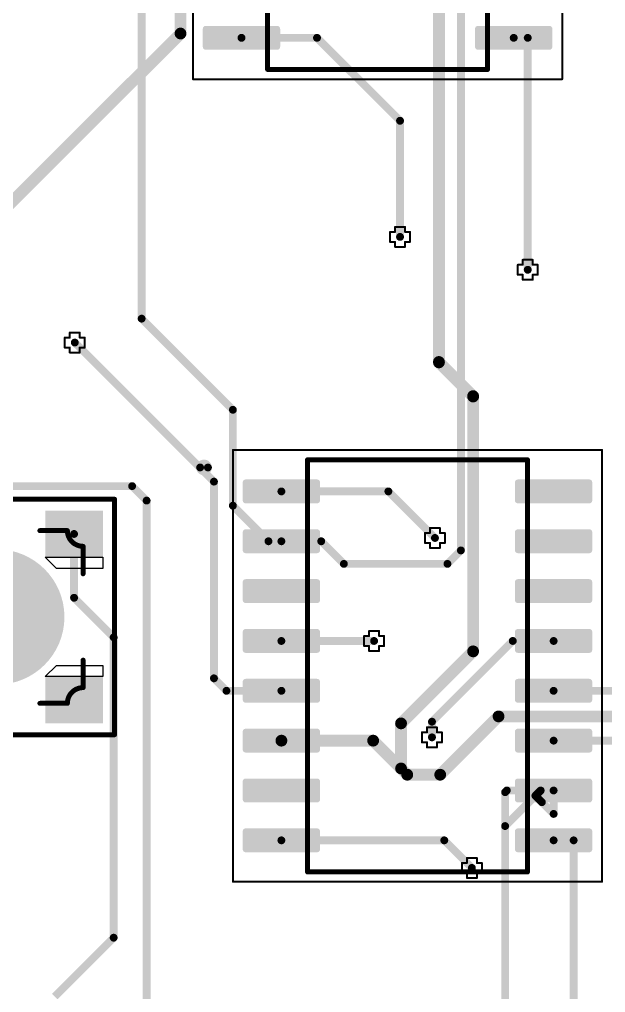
# Paper-space layout 'Лист1' of a CAD drawing. Header units: millimetres. Extents: x 20 to 579, y 6 to 381.
# Drawn here: x 165.99 to 180.91, y 269.53 to 294.32 of the extents above; entities that cross this region are included whole.
import ezdxf

# ---------------------------------------------------------------- set-up
doc = ezdxf.new("R2010")
doc.units = ezdxf.units.MM
for name, color, linetype in [('DrillDrawing', 1, 'Continuous'), ('Mechanical13', 56, 'Continuous'), ('Mechanical15', 56, 'Continuous'), ('TopLayer', 1, 'Continuous')]:
    doc.layers.add(name, color=color, linetype=linetype)

psp = doc.layouts.new('Лист1')

# ---------------------------------------------------------------- hatches: boundary and pattern name
at = {"layer": 'TopLayer'}
h = psp.add_hatch(color=256, dxfattribs=at)
edge = h.paths.add_edge_path()
edge.add_arc((170.732, 294.084), 0.0763, 90, 180)
edge.add_line((170.656, 294.084), (170.656, 293.627))
edge.add_arc((170.732, 293.627), 0.0763, 180, 270)
edge.add_line((170.732, 293.55), (172.549, 293.55))
edge.add_arc((172.549, 293.627), 0.0763, 270, 360)
edge.add_line((172.626, 293.627), (172.626, 294.084))
edge.add_arc((172.549, 294.084), 0.0763, 0, 90)
edge.add_line((172.549, 294.16), (170.732, 294.16))
h = psp.add_hatch(color=256, dxfattribs=at)
edge = h.paths.add_edge_path()
edge.add_arc((177.662, 294.084), 0.0763, 90, 180)
edge.add_line((177.586, 294.084), (177.586, 293.627))
edge.add_arc((177.662, 293.627), 0.0763, 180, 270)
edge.add_line((177.662, 293.55), (179.479, 293.55))
edge.add_arc((179.479, 293.627), 0.0763, 270, 360)
edge.add_line((179.556, 293.627), (179.556, 294.084))
edge.add_arc((179.479, 294.084), 0.0763, 0, 90)
edge.add_line((179.479, 294.16), (177.662, 294.16))
h = psp.add_hatch(color=256, dxfattribs=at)
edge = h.paths.add_edge_path()
edge.add_arc((171.748, 282.527), 0.0763, 90, 180)
edge.add_line((171.672, 282.527), (171.672, 282.07))
edge.add_arc((171.748, 282.07), 0.0763, 180, 270)
edge.add_line((171.748, 281.993), (173.565, 281.993))
edge.add_arc((173.565, 282.07), 0.0763, 270, 360)
edge.add_line((173.642, 282.07), (173.642, 282.527))
edge.add_arc((173.565, 282.527), 0.0763, 0, 90)
edge.add_line((173.565, 282.603), (171.748, 282.603))
h = psp.add_hatch(color=256, dxfattribs=at)
edge = h.paths.add_edge_path()
edge.add_arc((178.678, 282.527), 0.0763, 90, 180)
edge.add_line((178.602, 282.527), (178.602, 282.07))
edge.add_arc((178.678, 282.07), 0.0763, 180, 270)
edge.add_line((178.678, 281.993), (180.495, 281.993))
edge.add_arc((180.495, 282.07), 0.0763, 270, 360)
edge.add_line((180.572, 282.07), (180.572, 282.527))
edge.add_arc((180.495, 282.527), 0.0763, 0, 90)
edge.add_line((180.495, 282.603), (178.678, 282.603))
for points in [[(166.644, 281.809), (168.114, 281.809), (168.114, 280.619), (166.644, 280.619)], [(168.114, 276.389), (166.644, 276.389), (166.644, 277.579), (168.114, 277.579)]]:
    psp.add_hatch(color=256, dxfattribs=at).paths.add_polyline_path(points)
h = psp.add_hatch(color=256, dxfattribs=at)
edge = h.paths.add_edge_path()
edge.add_arc((171.748, 281.257), 0.0763, 90, 180)
edge.add_line((171.672, 281.257), (171.672, 280.8))
edge.add_arc((171.748, 280.8), 0.0763, 180, 270)
edge.add_line((171.748, 280.723), (173.565, 280.723))
edge.add_arc((173.565, 280.8), 0.0763, 270, 360)
edge.add_line((173.642, 280.8), (173.642, 281.257))
edge.add_arc((173.565, 281.257), 0.0763, 0, 90)
edge.add_line((173.565, 281.333), (171.748, 281.333))
h = psp.add_hatch(color=256, dxfattribs=at)
edge = h.paths.add_edge_path()
edge.add_arc((178.678, 281.257), 0.0763, 90, 180)
edge.add_line((178.602, 281.257), (178.602, 280.8))
edge.add_arc((178.678, 280.8), 0.0763, 180, 270)
edge.add_line((178.678, 280.723), (180.495, 280.723))
edge.add_arc((180.495, 280.8), 0.0763, 270, 360)
edge.add_line((180.572, 280.8), (180.572, 281.257))
edge.add_arc((180.495, 281.257), 0.0763, 0, 90)
edge.add_line((180.495, 281.333), (178.678, 281.333))
h = psp.add_hatch(color=256, dxfattribs=at)
edge = h.paths.add_edge_path()
edge.add_arc((165.409, 279.099), 1.725, 0, 360)
h = psp.add_hatch(color=256, dxfattribs=at)
edge = h.paths.add_edge_path()
edge.add_arc((171.748, 279.987), 0.0763, 90, 180)
edge.add_line((171.672, 279.987), (171.672, 279.53))
edge.add_arc((171.748, 279.53), 0.0763, 180, 270)
edge.add_line((171.748, 279.453), (173.565, 279.453))
edge.add_arc((173.565, 279.53), 0.0763, 270, 360)
edge.add_line((173.642, 279.53), (173.642, 279.987))
edge.add_arc((173.565, 279.987), 0.0763, 0, 90)
edge.add_line((173.565, 280.063), (171.748, 280.063))
h = psp.add_hatch(color=256, dxfattribs=at)
edge = h.paths.add_edge_path()
edge.add_arc((178.678, 279.987), 0.0763, 90, 180)
edge.add_line((178.602, 279.987), (178.602, 279.53))
edge.add_arc((178.678, 279.53), 0.0763, 180, 270)
edge.add_line((178.678, 279.453), (180.495, 279.453))
edge.add_arc((180.495, 279.53), 0.0763, 270, 360)
edge.add_line((180.572, 279.53), (180.572, 279.987))
edge.add_arc((180.495, 279.987), 0.0763, 0, 90)
edge.add_line((180.495, 280.063), (178.678, 280.063))
h = psp.add_hatch(color=256, dxfattribs=at)
edge = h.paths.add_edge_path()
edge.add_arc((171.748, 278.717), 0.0763, 90, 180)
edge.add_line((171.672, 278.717), (171.672, 278.26))
edge.add_arc((171.748, 278.26), 0.0763, 180, 270)
edge.add_line((171.748, 278.183), (173.565, 278.183))
edge.add_arc((173.565, 278.26), 0.0763, 270, 360)
edge.add_line((173.642, 278.26), (173.642, 278.717))
edge.add_arc((173.565, 278.717), 0.0763, 0, 90)
edge.add_line((173.565, 278.793), (171.748, 278.793))
h = psp.add_hatch(color=256, dxfattribs=at)
edge = h.paths.add_edge_path()
edge.add_arc((178.678, 278.717), 0.0763, 90, 180)
edge.add_line((178.602, 278.717), (178.602, 278.26))
edge.add_arc((178.678, 278.26), 0.0763, 180, 270)
edge.add_line((178.678, 278.183), (180.495, 278.183))
edge.add_arc((180.495, 278.26), 0.0763, 270, 360)
edge.add_line((180.572, 278.26), (180.572, 278.717))
edge.add_arc((180.495, 278.717), 0.0763, 0, 90)
edge.add_line((180.495, 278.793), (178.678, 278.793))
h = psp.add_hatch(color=256, dxfattribs=at)
edge = h.paths.add_edge_path()
edge.add_arc((171.748, 277.447), 0.0763, 90, 180)
edge.add_line((171.672, 277.447), (171.672, 276.99))
edge.add_arc((171.748, 276.99), 0.0763, 180, 270)
edge.add_line((171.748, 276.913), (173.565, 276.913))
edge.add_arc((173.565, 276.99), 0.0763, 270, 360)
edge.add_line((173.642, 276.99), (173.642, 277.447))
edge.add_arc((173.565, 277.447), 0.0763, 0, 90)
edge.add_line((173.565, 277.523), (171.748, 277.523))
h = psp.add_hatch(color=256, dxfattribs=at)
edge = h.paths.add_edge_path()
edge.add_arc((178.678, 277.447), 0.0763, 90, 180)
edge.add_line((178.602, 277.447), (178.602, 276.99))
edge.add_arc((178.678, 276.99), 0.0763, 180, 270)
edge.add_line((178.678, 276.913), (180.495, 276.913))
edge.add_arc((180.495, 276.99), 0.0763, 270, 360)
edge.add_line((180.572, 276.99), (180.572, 277.447))
edge.add_arc((180.495, 277.447), 0.0763, 0, 90)
edge.add_line((180.495, 277.523), (178.678, 277.523))
h = psp.add_hatch(color=256, dxfattribs=at)
edge = h.paths.add_edge_path()
edge.add_arc((171.748, 276.177), 0.0763, 90, 180)
edge.add_line((171.672, 276.177), (171.672, 275.72))
edge.add_arc((171.748, 275.72), 0.0763, 180, 270)
edge.add_line((171.748, 275.643), (173.565, 275.643))
edge.add_arc((173.565, 275.72), 0.0763, 270, 360)
edge.add_line((173.642, 275.72), (173.642, 276.177))
edge.add_arc((173.565, 276.177), 0.0763, 0, 90)
edge.add_line((173.565, 276.253), (171.748, 276.253))
h = psp.add_hatch(color=256, dxfattribs=at)
edge = h.paths.add_edge_path()
edge.add_arc((178.678, 276.177), 0.0763, 90, 180)
edge.add_line((178.602, 276.177), (178.602, 275.72))
edge.add_arc((178.678, 275.72), 0.0763, 180, 270)
edge.add_line((178.678, 275.643), (180.495, 275.643))
edge.add_arc((180.495, 275.72), 0.0763, 270, 360)
edge.add_line((180.572, 275.72), (180.572, 276.177))
edge.add_arc((180.495, 276.177), 0.0763, 0, 90)
edge.add_line((180.495, 276.253), (178.678, 276.253))
h = psp.add_hatch(color=256, dxfattribs=at)
edge = h.paths.add_edge_path()
edge.add_arc((171.748, 274.907), 0.0763, 90, 180)
edge.add_line((171.672, 274.907), (171.672, 274.45))
edge.add_arc((171.748, 274.45), 0.0763, 180, 270)
edge.add_line((171.748, 274.373), (173.565, 274.373))
edge.add_arc((173.565, 274.45), 0.0763, 270, 360)
edge.add_line((173.642, 274.45), (173.642, 274.907))
edge.add_arc((173.565, 274.907), 0.0763, 0, 90)
edge.add_line((173.565, 274.983), (171.748, 274.983))
h = psp.add_hatch(color=256, dxfattribs=at)
edge = h.paths.add_edge_path()
edge.add_arc((178.678, 274.907), 0.0763, 90, 180)
edge.add_line((178.602, 274.907), (178.602, 274.45))
edge.add_arc((178.678, 274.45), 0.0763, 180, 270)
edge.add_line((178.678, 274.373), (180.495, 274.373))
edge.add_arc((180.495, 274.45), 0.0763, 270, 360)
edge.add_line((180.572, 274.45), (180.572, 274.907))
edge.add_arc((180.495, 274.907), 0.0763, 0, 90)
edge.add_line((180.495, 274.983), (178.678, 274.983))
h = psp.add_hatch(color=256, dxfattribs=at)
edge = h.paths.add_edge_path()
edge.add_arc((171.748, 273.637), 0.0763, 90, 180)
edge.add_line((171.672, 273.637), (171.672, 273.18))
edge.add_arc((171.748, 273.18), 0.0763, 180, 270)
edge.add_line((171.748, 273.103), (173.565, 273.103))
edge.add_arc((173.565, 273.18), 0.0763, 270, 360)
edge.add_line((173.642, 273.18), (173.642, 273.637))
edge.add_arc((173.565, 273.637), 0.0763, 0, 90)
edge.add_line((173.565, 273.713), (171.748, 273.713))
h = psp.add_hatch(color=256, dxfattribs=at)
edge = h.paths.add_edge_path()
edge.add_arc((178.678, 273.637), 0.0763, 90, 180)
edge.add_line((178.602, 273.637), (178.602, 273.18))
edge.add_arc((178.678, 273.18), 0.0763, 180, 270)
edge.add_line((178.678, 273.103), (180.495, 273.103))
edge.add_arc((180.495, 273.18), 0.0763, 270, 360)
edge.add_line((180.572, 273.18), (180.572, 273.637))
edge.add_arc((180.495, 273.637), 0.0763, 0, 90)
edge.add_line((180.495, 273.713), (178.678, 273.713))

# ---------------------------------------------------------------- linework, layer by layer
at = {"layer": 'DrillDrawing', "const_width": 0.0508}
for points in [[(175.423, 288.656), (175.423, 288.91)], [(175.423, 288.91), (175.55, 288.91)], [(175.55, 288.91), (175.55, 289.037)], [(175.55, 289.037), (175.804, 289.037)], [(175.804, 288.91), (175.804, 289.037)], [(175.804, 288.91), (175.931, 288.91)], [(175.931, 288.656), (175.931, 288.91)], [(175.423, 288.656), (175.55, 288.656)], [(175.55, 288.529), (175.55, 288.656)], [(175.804, 288.656), (175.931, 288.656)], [(175.804, 288.529), (175.804, 288.656)], [(175.55, 288.529), (175.804, 288.529)], [(178.674, 287.818), (178.674, 288.072)], [(178.674, 288.072), (178.801, 288.072)], [(178.801, 288.072), (178.801, 288.199)], [(178.801, 288.199), (179.055, 288.199)], [(179.055, 288.072), (179.055, 288.199)], [(179.055, 288.072), (179.182, 288.072)], [(179.182, 287.818), (179.182, 288.072)], [(178.674, 287.818), (178.801, 287.818)], [(178.801, 287.691), (178.801, 287.818)], [(178.801, 287.691), (179.055, 287.691)], [(179.055, 287.818), (179.182, 287.818)], [(179.055, 287.691), (179.055, 287.818)], [(167.27, 286.218), (167.27, 286.345)], [(167.27, 286.345), (167.524, 286.345)], [(167.524, 286.218), (167.524, 286.345)], [(167.143, 285.964), (167.143, 286.218)], [(167.143, 286.218), (167.27, 286.218)], [(167.524, 286.218), (167.651, 286.218)], [(167.651, 285.964), (167.651, 286.218)], [(167.143, 285.964), (167.27, 285.964)], [(167.27, 285.837), (167.27, 285.964)], [(167.524, 285.964), (167.651, 285.964)], [(167.524, 285.837), (167.524, 285.964)], [(167.27, 285.837), (167.524, 285.837)], [(176.312, 280.985), (176.312, 281.239)], [(176.312, 281.239), (176.439, 281.239)], [(176.439, 281.239), (176.439, 281.366)], [(176.439, 281.366), (176.693, 281.366)], [(176.693, 281.239), (176.693, 281.366)], [(176.693, 281.239), (176.82, 281.239)], [(176.82, 280.985), (176.82, 281.239)], [(176.312, 280.985), (176.439, 280.985)], [(176.439, 280.858), (176.439, 280.985)], [(176.693, 280.985), (176.82, 280.985)], [(176.693, 280.858), (176.693, 280.985)], [(176.439, 280.858), (176.693, 280.858)], [(174.89, 278.615), (174.89, 278.742)], [(174.89, 278.742), (175.144, 278.742)], [(175.144, 278.615), (175.144, 278.742)], [(174.763, 278.361), (174.763, 278.615)], [(174.763, 278.615), (174.89, 278.615)], [(175.144, 278.615), (175.271, 278.615)], [(175.271, 278.361), (175.271, 278.615)], [(174.763, 278.361), (174.89, 278.361)], [(174.89, 278.234), (174.89, 278.361)], [(174.89, 278.234), (175.144, 278.234)], [(175.144, 278.361), (175.271, 278.361)], [(175.144, 278.234), (175.144, 278.361)], [(176.363, 276.159), (176.363, 276.286)], [(176.363, 276.286), (176.617, 276.286)], [(176.617, 276.159), (176.617, 276.286)], [(176.236, 275.905), (176.236, 276.159)], [(176.236, 276.159), (176.363, 276.159)], [(176.617, 276.159), (176.744, 276.159)], [(176.744, 275.905), (176.744, 276.159)], [(176.236, 275.905), (176.363, 275.905)], [(176.363, 275.778), (176.363, 275.905)], [(176.363, 275.778), (176.617, 275.778)], [(176.617, 275.905), (176.744, 275.905)], [(176.617, 275.778), (176.617, 275.905)], [(177.379, 272.832), (177.379, 272.959)], [(177.379, 272.959), (177.633, 272.959)], [(177.633, 272.832), (177.633, 272.959)], [(177.252, 272.578), (177.252, 272.832)], [(177.252, 272.832), (177.379, 272.832)], [(177.633, 272.832), (177.76, 272.832)], [(177.76, 272.578), (177.76, 272.832)], [(177.252, 272.578), (177.379, 272.578)], [(177.379, 272.451), (177.379, 272.578)], [(177.379, 272.451), (177.633, 272.451)], [(177.633, 272.578), (177.76, 272.578)], [(177.633, 272.451), (177.633, 272.578)]]:
    psp.add_lwpolyline(points, dxfattribs=at)
at = {"layer": 'DrillDrawing', "const_width": 0.0254}
for points in [[(175.411, 288.91, 1), (175.436, 288.91, 1)], [(175.411, 288.91, 1), (175.436, 288.91, 1)], [(175.538, 289.037, 1), (175.563, 289.037, 1)], [(175.538, 289.037, 1), (175.563, 289.037, 1)], [(175.538, 288.91, 1), (175.563, 288.91, 1)], [(175.538, 288.91, 1), (175.563, 288.91, 1)], [(175.792, 289.037, 1), (175.817, 289.037, 1)], [(175.792, 289.037, 1), (175.817, 289.037, 1)], [(175.792, 288.91, 1), (175.817, 288.91, 1)], [(175.792, 288.91, 1), (175.817, 288.91, 1)], [(175.919, 288.91, 1), (175.944, 288.91, 1)], [(175.919, 288.91, 1), (175.944, 288.91, 1)], [(175.411, 288.656, 1), (175.436, 288.656, 1)], [(175.411, 288.656, 1), (175.436, 288.656, 1)], [(175.538, 288.656, 1), (175.563, 288.656, 1)], [(175.538, 288.656, 1), (175.563, 288.656, 1)], [(175.792, 288.656, 1), (175.817, 288.656, 1)], [(175.792, 288.656, 1), (175.817, 288.656, 1)], [(175.919, 288.656, 1), (175.944, 288.656, 1)], [(175.919, 288.656, 1), (175.944, 288.656, 1)], [(175.538, 288.529, 1), (175.563, 288.529, 1)], [(175.538, 288.529, 1), (175.563, 288.529, 1)], [(175.792, 288.529, 1), (175.817, 288.529, 1)], [(175.792, 288.529, 1), (175.817, 288.529, 1)], [(178.662, 288.072, 1), (178.687, 288.072, 1)], [(178.662, 288.072, 1), (178.687, 288.072, 1)], [(178.789, 288.199, 1), (178.814, 288.199, 1)], [(178.789, 288.199, 1), (178.814, 288.199, 1)], [(178.789, 288.072, 1), (178.814, 288.072, 1)], [(178.789, 288.072, 1), (178.814, 288.072, 1)], [(179.043, 288.199, 1), (179.068, 288.199, 1)], [(179.043, 288.199, 1), (179.068, 288.199, 1)], [(179.043, 288.072, 1), (179.068, 288.072, 1)], [(179.043, 288.072, 1), (179.068, 288.072, 1)], [(179.17, 288.072, 1), (179.195, 288.072, 1)], [(179.17, 288.072, 1), (179.195, 288.072, 1)], [(178.662, 287.818, 1), (178.687, 287.818, 1)], [(178.662, 287.818, 1), (178.687, 287.818, 1)], [(178.789, 287.818, 1), (178.814, 287.818, 1)], [(178.789, 287.818, 1), (178.814, 287.818, 1)], [(178.789, 287.691, 1), (178.814, 287.691, 1)], [(178.789, 287.691, 1), (178.814, 287.691, 1)], [(179.043, 287.818, 1), (179.068, 287.818, 1)], [(179.043, 287.818, 1), (179.068, 287.818, 1)], [(179.043, 287.691, 1), (179.068, 287.691, 1)], [(179.043, 287.691, 1), (179.068, 287.691, 1)], [(179.17, 287.818, 1), (179.195, 287.818, 1)], [(179.17, 287.818, 1), (179.195, 287.818, 1)], [(167.257, 286.345, 1), (167.283, 286.345, 1)], [(167.257, 286.345, 1), (167.283, 286.345, 1)], [(167.511, 286.345, 1), (167.537, 286.345, 1)], [(167.511, 286.345, 1), (167.537, 286.345, 1)], [(167.13, 286.218, 1), (167.156, 286.218, 1)], [(167.13, 286.218, 1), (167.156, 286.218, 1)], [(167.257, 286.218, 1), (167.283, 286.218, 1)], [(167.257, 286.218, 1), (167.283, 286.218, 1)], [(167.511, 286.218, 1), (167.537, 286.218, 1)], [(167.511, 286.218, 1), (167.537, 286.218, 1)], [(167.638, 286.218, 1), (167.664, 286.218, 1)], [(167.638, 286.218, 1), (167.664, 286.218, 1)], [(167.13, 285.964, 1), (167.156, 285.964, 1)], [(167.13, 285.964, 1), (167.156, 285.964, 1)], [(167.257, 285.964, 1), (167.283, 285.964, 1)], [(167.257, 285.964, 1), (167.283, 285.964, 1)], [(167.511, 285.964, 1), (167.537, 285.964, 1)], [(167.511, 285.964, 1), (167.537, 285.964, 1)], [(167.638, 285.964, 1), (167.664, 285.964, 1)], [(167.638, 285.964, 1), (167.664, 285.964, 1)], [(167.257, 285.837, 1), (167.283, 285.837, 1)], [(167.257, 285.837, 1), (167.283, 285.837, 1)], [(167.511, 285.837, 1), (167.537, 285.837, 1)], [(167.511, 285.837, 1), (167.537, 285.837, 1)], [(176.3, 281.239, 1), (176.325, 281.239, 1)], [(176.3, 281.239, 1), (176.325, 281.239, 1)], [(176.427, 281.366, 1), (176.452, 281.366, 1)], [(176.427, 281.366, 1), (176.452, 281.366, 1)], [(176.427, 281.239, 1), (176.452, 281.239, 1)], [(176.427, 281.239, 1), (176.452, 281.239, 1)], [(176.681, 281.366, 1), (176.706, 281.366, 1)], [(176.681, 281.366, 1), (176.706, 281.366, 1)], [(176.681, 281.239, 1), (176.706, 281.239, 1)], [(176.681, 281.239, 1), (176.706, 281.239, 1)], [(176.808, 281.239, 1), (176.833, 281.239, 1)], [(176.808, 281.239, 1), (176.833, 281.239, 1)], [(176.3, 280.985, 1), (176.325, 280.985, 1)], [(176.3, 280.985, 1), (176.325, 280.985, 1)], [(176.427, 280.985, 1), (176.452, 280.985, 1)], [(176.427, 280.985, 1), (176.452, 280.985, 1)], [(176.681, 280.985, 1), (176.706, 280.985, 1)], [(176.681, 280.985, 1), (176.706, 280.985, 1)], [(176.808, 280.985, 1), (176.833, 280.985, 1)], [(176.808, 280.985, 1), (176.833, 280.985, 1)], [(176.427, 280.858, 1), (176.452, 280.858, 1)], [(176.427, 280.858, 1), (176.452, 280.858, 1)], [(176.681, 280.858, 1), (176.706, 280.858, 1)], [(176.681, 280.858, 1), (176.706, 280.858, 1)], [(174.877, 278.742, 1), (174.903, 278.742, 1)], [(174.877, 278.742, 1), (174.903, 278.742, 1)], [(175.131, 278.742, 1), (175.157, 278.742, 1)], [(175.131, 278.742, 1), (175.157, 278.742, 1)], [(174.75, 278.615, 1), (174.776, 278.615, 1)], [(174.75, 278.615, 1), (174.776, 278.615, 1)], [(174.877, 278.615, 1), (174.903, 278.615, 1)], [(174.877, 278.615, 1), (174.903, 278.615, 1)], [(175.131, 278.615, 1), (175.157, 278.615, 1)], [(175.131, 278.615, 1), (175.157, 278.615, 1)], [(175.258, 278.615, 1), (175.284, 278.615, 1)], [(175.258, 278.615, 1), (175.284, 278.615, 1)], [(174.75, 278.361, 1), (174.776, 278.361, 1)], [(174.75, 278.361, 1), (174.776, 278.361, 1)], [(174.877, 278.361, 1), (174.903, 278.361, 1)], [(174.877, 278.361, 1), (174.903, 278.361, 1)], [(174.877, 278.234, 1), (174.903, 278.234, 1)], [(174.877, 278.234, 1), (174.903, 278.234, 1)], [(175.131, 278.361, 1), (175.157, 278.361, 1)], [(175.131, 278.361, 1), (175.157, 278.361, 1)], [(175.131, 278.234, 1), (175.157, 278.234, 1)], [(175.131, 278.234, 1), (175.157, 278.234, 1)], [(175.258, 278.361, 1), (175.284, 278.361, 1)], [(175.258, 278.361, 1), (175.284, 278.361, 1)], [(176.35, 276.286, 1), (176.376, 276.286, 1)], [(176.35, 276.286, 1), (176.376, 276.286, 1)], [(176.604, 276.286, 1), (176.63, 276.286, 1)], [(176.604, 276.286, 1), (176.63, 276.286, 1)], [(176.223, 276.159, 1), (176.249, 276.159, 1)], [(176.223, 276.159, 1), (176.249, 276.159, 1)], [(176.35, 276.159, 1), (176.376, 276.159, 1)], [(176.35, 276.159, 1), (176.376, 276.159, 1)], [(176.604, 276.159, 1), (176.63, 276.159, 1)], [(176.604, 276.159, 1), (176.63, 276.159, 1)], [(176.731, 276.159, 1), (176.757, 276.159, 1)], [(176.731, 276.159, 1), (176.757, 276.159, 1)], [(176.223, 275.905, 1), (176.249, 275.905, 1)], [(176.223, 275.905, 1), (176.249, 275.905, 1)], [(176.35, 275.905, 1), (176.376, 275.905, 1)], [(176.35, 275.905, 1), (176.376, 275.905, 1)], [(176.35, 275.778, 1), (176.376, 275.778, 1)], [(176.35, 275.778, 1), (176.376, 275.778, 1)], [(176.604, 275.905, 1), (176.63, 275.905, 1)], [(176.604, 275.905, 1), (176.63, 275.905, 1)], [(176.604, 275.778, 1), (176.63, 275.778, 1)], [(176.604, 275.778, 1), (176.63, 275.778, 1)], [(176.731, 275.905, 1), (176.757, 275.905, 1)], [(176.731, 275.905, 1), (176.757, 275.905, 1)], [(177.366, 272.959, 1), (177.392, 272.959, 1)], [(177.366, 272.959, 1), (177.392, 272.959, 1)], [(177.62, 272.959, 1), (177.646, 272.959, 1)], [(177.62, 272.959, 1), (177.646, 272.959, 1)], [(177.239, 272.832, 1), (177.265, 272.832, 1)], [(177.239, 272.832, 1), (177.265, 272.832, 1)], [(177.366, 272.832, 1), (177.392, 272.832, 1)], [(177.366, 272.832, 1), (177.392, 272.832, 1)], [(177.62, 272.832, 1), (177.646, 272.832, 1)], [(177.62, 272.832, 1), (177.646, 272.832, 1)], [(177.747, 272.832, 1), (177.773, 272.832, 1)], [(177.747, 272.832, 1), (177.773, 272.832, 1)], [(177.239, 272.578, 1), (177.265, 272.578, 1)], [(177.239, 272.578, 1), (177.265, 272.578, 1)], [(177.366, 272.578, 1), (177.392, 272.578, 1)], [(177.366, 272.578, 1), (177.392, 272.578, 1)], [(177.366, 272.451, 1), (177.392, 272.451, 1)], [(177.366, 272.451, 1), (177.392, 272.451, 1)], [(177.62, 272.578, 1), (177.646, 272.578, 1)], [(177.62, 272.578, 1), (177.646, 272.578, 1)], [(177.62, 272.451, 1), (177.646, 272.451, 1)], [(177.62, 272.451, 1), (177.646, 272.451, 1)], [(177.747, 272.578, 1), (177.773, 272.578, 1)], [(177.747, 272.578, 1), (177.773, 272.578, 1)]]:
    psp.add_lwpolyline(points, format="xyb", close=True, dxfattribs=at)
at = {"layer": 'Mechanical13', "const_width": 0.127}
for points in [[(172.306, 293.05), (172.306, 303.55)], [(177.906, 293.05), (177.906, 303.55)], [(172.306, 293.05), (177.906, 293.05)], [(173.322, 272.603), (173.322, 283.103)], [(173.322, 283.103), (178.922, 283.103)], [(178.922, 272.603), (178.922, 283.103)], [(166.509, 281.299), (167.209, 281.299)], [(167.609, 280.2), (167.609, 280.899)], [(167.609, 277.299), (167.609, 277.999)], [(166.509, 276.899), (167.209, 276.899)], [(173.322, 272.603), (178.922, 272.603)]]:
    psp.add_lwpolyline(points, dxfattribs=at)
at = {"layer": 'Mechanical13'}
for points, const_width in [([(172.274, 293.05, 1), (172.337, 293.05, 1)], 0.0635), ([(172.274, 293.05, 1), (172.337, 293.05, 1)], 0.0635), ([(177.874, 293.05, 1), (177.937, 293.05, 1)], 0.0635), ([(177.874, 293.05, 1), (177.937, 293.05, 1)], 0.0635), ([(173.29, 283.103, 1), (173.353, 283.103, 1)], 0.0635), ([(173.29, 283.103, 1), (173.353, 283.103, 1)], 0.0635), ([(178.89, 283.103, 1), (178.953, 283.103, 1)], 0.0635), ([(178.89, 283.103, 1), (178.953, 283.103, 1)], 0.0635), ([(170.787, 282.908, 1), (170.587, 282.908, 1)], 0.2), ([(170.537, 282.908, 1), (170.637, 282.908, 1)], 0.1), ([(170.737, 282.908, 1), (170.837, 282.908, 1)], 0.1), ([(166.477, 281.299, 1), (166.54, 281.299, 1)], 0.0635), ([(167.177, 281.299, 1), (167.24, 281.299, 1)], 0.0635), ([(167.177, 281.299, 1), (167.24, 281.299, 1)], 0.0635), ([(167.577, 280.899, 1), (167.64, 280.899, 1)], 0.0635), ([(167.577, 280.899, 1), (167.64, 280.899, 1)], 0.0635), ([(167.577, 280.2, 1), (167.64, 280.2, 1)], 0.0635), ([(167.577, 277.999, 1), (167.64, 277.999, 1)], 0.0635), ([(167.577, 277.299, 1), (167.64, 277.299, 1)], 0.0635), ([(167.577, 277.299, 1), (167.64, 277.299, 1)], 0.0635), ([(166.477, 276.899, 1), (166.54, 276.899, 1)], 0.0635), ([(167.177, 276.899, 1), (167.24, 276.899, 1)], 0.0635), ([(167.177, 276.899, 1), (167.24, 276.899, 1)], 0.0635), ([(173.29, 272.603, 1), (173.353, 272.603, 1)], 0.0635), ([(173.29, 272.603, 1), (173.353, 272.603, 1)], 0.0635), ([(178.89, 272.603, 1), (178.953, 272.603, 1)], 0.0635), ([(178.89, 272.603, 1), (178.953, 272.603, 1)], 0.0635)]:
    psp.add_lwpolyline(points, format="xyb", close=True, dxfattribs=dict(at, const_width=const_width))
at = {"layer": 'Mechanical13', "const_width": 0.127}
for points in [[(167.609, 280.899, -0.414214), (167.209, 281.299)], [(167.209, 276.899, -0.414214), (167.609, 277.299)]]:
    psp.add_lwpolyline(points, format="xyb", dxfattribs=at)
at = {"layer": 'Mechanical15'}
for points, const_width in [([(170.406, 292.801), (170.406, 303.8)], 0.05), ([(179.806, 292.801), (179.806, 303.8)], 0.05), ([(170.406, 292.801), (179.806, 292.801)], 0.05), ([(171.422, 272.354), (171.422, 283.353)], 0.05), ([(171.422, 283.353), (180.822, 283.353)], 0.05), ([(180.822, 272.354), (180.822, 283.353)], 0.05), ([(162.409, 282.099), (168.409, 282.099)], 0.127), ([(168.409, 276.099), (168.409, 282.099)], 0.127), ([(162.409, 276.099), (168.409, 276.099)], 0.127), ([(171.422, 272.354), (180.822, 272.354)], 0.05)]:
    psp.add_lwpolyline(points, dxfattribs=dict(at, const_width=const_width))
for points, const_width in [([(170.393, 292.801, 1), (170.418, 292.801, 1)], 0.025), ([(170.393, 292.801, 1), (170.418, 292.801, 1)], 0.025), ([(179.793, 292.801, 1), (179.818, 292.801, 1)], 0.025), ([(179.793, 292.801, 1), (179.818, 292.801, 1)], 0.025), ([(171.409, 283.353, 1), (171.434, 283.353, 1)], 0.025), ([(171.409, 283.353, 1), (171.434, 283.353, 1)], 0.025), ([(180.809, 283.353, 1), (180.834, 283.353, 1)], 0.025), ([(180.809, 283.353, 1), (180.834, 283.353, 1)], 0.025), ([(168.377, 282.099, 1), (168.44, 282.099, 1)], 0.0635), ([(168.377, 282.099, 1), (168.44, 282.099, 1)], 0.0635), ([(168.377, 276.099, 1), (168.44, 276.099, 1)], 0.0635), ([(168.377, 276.099, 1), (168.44, 276.099, 1)], 0.0635), ([(171.409, 272.354, 1), (171.434, 272.354, 1)], 0.025), ([(171.409, 272.354, 1), (171.434, 272.354, 1)], 0.025), ([(180.809, 272.354, 1), (180.834, 272.354, 1)], 0.025), ([(180.809, 272.354, 1), (180.834, 272.354, 1)], 0.025)]:
    psp.add_lwpolyline(points, format="xyb", close=True, dxfattribs=dict(at, const_width=const_width))
at = {"layer": 'TopLayer'}
for p, q in [((166.929, 280.334), (166.644, 280.619)), ((166.644, 280.619), (168.114, 280.619)), ((168.114, 280.619), (168.114, 280.334)), ((168.114, 280.334), (166.929, 280.334)), ((166.644, 277.579), (166.929, 277.864)), ((166.929, 277.864), (168.114, 277.864)), ((168.114, 277.864), (168.114, 277.579)), ((168.114, 277.579), (166.644, 277.579))]:
    psp.add_line(p, q, dxfattribs=at)
for points, const_width in [([(177.227, 280.795), (177.227, 297.191)], 0.2), ([(169.099, 286.7), (169.099, 296.722)], 0.2), ([(170.089, 293.965), (170.089, 296.395)], 0.3), ([(176.668, 285.596), (176.668, 296.065)], 0.3), ([(155.992, 279.868), (170.089, 293.965)], 0.3), ([(171.641, 293.855), (173.564, 293.855)], 0.2), ([(173.564, 293.855), (175.677, 291.742)], 0.2), ([(178.571, 293.855), (178.928, 293.855)], 0.2), ([(178.928, 287.945), (178.928, 293.855)], 0.2), ([(175.677, 288.783), (175.677, 291.742)], 0.2), ([(169.099, 286.7), (171.422, 284.378)], 0.2), ([(167.397, 286.091), (170.94, 282.548)], 0.2), ([(176.668, 285.586), (176.668, 285.596)], 0.3), ([(176.668, 285.596), (177.538, 284.726)], 0.3), ([(176.668, 285.586), (177.538, 284.716)], 0.3), ([(177.538, 284.716), (177.538, 284.726)], 0.3), ([(177.538, 278.223), (177.538, 284.716)], 0.3), ([(171.422, 281.935), (171.422, 284.378)], 0.2), ([(170.94, 277.536), (170.94, 282.548)], 0.2), ([(159.497, 282.433), (168.857, 282.433)], 0.2), ([(168.857, 282.433), (169.226, 282.065)], 0.2), ([(172.657, 282.298), (175.38, 282.298)], 0.2), ([(175.38, 282.298), (176.566, 281.112)], 0.2), ([(169.226, 265.085), (169.226, 282.065)], 0.2), ([(171.422, 281.935), (172.328, 281.028)], 0.2), ([(167.379, 279.588), (167.379, 281.214)], 0.2), ([(172.328, 281.028), (172.657, 281.028)], 0.2), ([(172.657, 281.028), (173.671, 281.028)], 0.2), ([(173.671, 281.028), (174.247, 280.452)], 0.2), ([(176.884, 280.452), (177.227, 280.795)], 0.2), ([(174.247, 280.452), (176.884, 280.452)], 0.2), ([(167.379, 279.588), (168.387, 278.58)], 0.2), ([(168.387, 270.927), (168.387, 278.58)], 0.2), ([(172.657, 278.488), (175.017, 278.488)], 0.2), ([(176.49, 276.431), (178.547, 278.488)], 0.2), ([(178.547, 278.488), (179.587, 278.488)], 0.2), ([(175.703, 276.388), (177.538, 278.223)], 0.3), ([(170.94, 277.536), (171.258, 277.218)], 0.2), ([(171.258, 277.218), (172.657, 277.218)], 0.2), ([(179.587, 277.218), (186.632, 277.218)], 0.2), ([(176.7, 275.08), (178.185, 276.566)], 0.3), ([(178.185, 276.566), (186.294, 276.566)], 0.3), ([(175.703, 275.239), (175.703, 276.388)], 0.3), ([(176.49, 276.032), (176.49, 276.431)], 0.2), ([(172.657, 275.948), (174.993, 275.948)], 0.3), ([(174.993, 275.948), (175.703, 275.239)], 0.3), ([(179.587, 275.948), (181.672, 275.948)], 0.2), ([(175.703, 275.239), (175.861, 275.08)], 0.3), ([(175.861, 275.08), (176.7, 275.08)], 0.3), ([(178.352, 274.635), (178.395, 274.678)], 0.2), ([(178.352, 273.772), (178.352, 274.635)], 0.2), ([(178.395, 274.678), (179.258, 274.678)], 0.2), ([(179.123, 274.544), (179.258, 274.678)], 0.2), ([(179.258, 274.678), (179.587, 274.678)], 0.2), ([(179.587, 274.081), (179.587, 274.678)], 0.2), ([(178.352, 273.772), (179.123, 274.544)], 0.2), ([(179.123, 274.544), (179.288, 274.38)], 0.2), ([(179.288, 274.38), (179.587, 274.081)], 0.2), ([(178.352, 268.43), (178.352, 273.772)], 0.2), ([(172.657, 273.408), (176.803, 273.408)], 0.2), ([(176.803, 273.408), (177.506, 272.705)], 0.2), ([(179.587, 273.408), (180.097, 273.408)], 0.2), ([(180.097, 263.79), (180.097, 273.408)], 0.2), ([(166.889, 269.428), (168.387, 270.927)], 0.2)]:
    psp.add_lwpolyline(points, dxfattribs=dict(at, const_width=const_width))
for points, const_width in [([(170.014, 293.965, 1), (170.164, 293.965, 1)], 0.15), ([(170.014, 293.965, 1), (170.164, 293.965, 1)], 0.15), ([(171.591, 293.855, 1), (171.691, 293.855, 1)], 0.1), ([(173.514, 293.855, 1), (173.614, 293.855, 1)], 0.1), ([(173.514, 293.855, 1), (173.614, 293.855, 1)], 0.1), ([(178.521, 293.855, 1), (178.621, 293.855, 1)], 0.1), ([(178.878, 293.855, 1), (178.978, 293.855, 1)], 0.1), ([(178.878, 293.855, 1), (178.978, 293.855, 1)], 0.1), ([(175.627, 291.742, 1), (175.727, 291.742, 1)], 0.1), ([(175.627, 291.742, 1), (175.727, 291.742, 1)], 0.1), ([(175.627, 288.783, 1), (175.727, 288.783, 1)], 0.1), ([(178.878, 287.945, 1), (178.978, 287.945, 1)], 0.1), ([(169.049, 286.7, 1), (169.149, 286.7, 1)], 0.1), ([(169.049, 286.7, 1), (169.149, 286.7, 1)], 0.1), ([(167.347, 286.091, 1), (167.447, 286.091, 1)], 0.1), ([(176.593, 285.596, 1), (176.743, 285.596, 1)], 0.15), ([(176.593, 285.596, 1), (176.743, 285.596, 1)], 0.15), ([(176.593, 285.596, 1), (176.743, 285.596, 1)], 0.15), ([(176.593, 285.586, 1), (176.743, 285.586, 1)], 0.15), ([(176.593, 285.586, 1), (176.743, 285.586, 1)], 0.15), ([(177.463, 284.726, 1), (177.613, 284.726, 1)], 0.15), ([(177.463, 284.726, 1), (177.613, 284.726, 1)], 0.15), ([(177.463, 284.716, 1), (177.613, 284.716, 1)], 0.15), ([(177.463, 284.716, 1), (177.613, 284.716, 1)], 0.15), ([(177.463, 284.716, 1), (177.613, 284.716, 1)], 0.15), ([(171.372, 284.378, 1), (171.472, 284.378, 1)], 0.1), ([(171.372, 284.378, 1), (171.472, 284.378, 1)], 0.1), ([(170.89, 282.548, 1), (170.99, 282.548, 1)], 0.1), ([(170.89, 282.548, 1), (170.99, 282.548, 1)], 0.1), ([(168.807, 282.433, 1), (168.907, 282.433, 1)], 0.1), ([(168.807, 282.433, 1), (168.907, 282.433, 1)], 0.1), ([(172.607, 282.298, 1), (172.707, 282.298, 1)], 0.1), ([(175.33, 282.298, 1), (175.43, 282.298, 1)], 0.1), ([(175.33, 282.298, 1), (175.43, 282.298, 1)], 0.1), ([(169.176, 282.065, 1), (169.276, 282.065, 1)], 0.1), ([(169.176, 282.065, 1), (169.276, 282.065, 1)], 0.1), ([(171.372, 281.935, 1), (171.472, 281.935, 1)], 0.1), ([(171.372, 281.935, 1), (171.472, 281.935, 1)], 0.1), ([(167.329, 281.214, 1), (167.429, 281.214, 1)], 0.1), ([(176.516, 281.112, 1), (176.616, 281.112, 1)], 0.1), ([(172.278, 281.028, 1), (172.378, 281.028, 1)], 0.1), ([(172.278, 281.028, 1), (172.378, 281.028, 1)], 0.1), ([(172.607, 281.028, 1), (172.707, 281.028, 1)], 0.1), ([(172.607, 281.028, 1), (172.707, 281.028, 1)], 0.1), ([(173.621, 281.028, 1), (173.721, 281.028, 1)], 0.1), ([(173.621, 281.028, 1), (173.721, 281.028, 1)], 0.1), ([(177.177, 280.795, 1), (177.277, 280.795, 1)], 0.1), ([(177.177, 280.795, 1), (177.277, 280.795, 1)], 0.1), ([(174.197, 280.452, 1), (174.297, 280.452, 1)], 0.1), ([(174.197, 280.452, 1), (174.297, 280.452, 1)], 0.1), ([(176.834, 280.452, 1), (176.934, 280.452, 1)], 0.1), ([(176.834, 280.452, 1), (176.934, 280.452, 1)], 0.1), ([(167.329, 279.588, 1), (167.429, 279.588, 1)], 0.1), ([(167.329, 279.588, 1), (167.429, 279.588, 1)], 0.1), ([(168.337, 278.58, 1), (168.437, 278.58, 1)], 0.1), ([(168.337, 278.58, 1), (168.437, 278.58, 1)], 0.1), ([(172.607, 278.488, 1), (172.707, 278.488, 1)], 0.1), ([(174.967, 278.488, 1), (175.067, 278.488, 1)], 0.1), ([(178.497, 278.488, 1), (178.597, 278.488, 1)], 0.1), ([(178.497, 278.488, 1), (178.597, 278.488, 1)], 0.1), ([(179.537, 278.488, 1), (179.637, 278.488, 1)], 0.1), ([(177.463, 278.223, 1), (177.613, 278.223, 1)], 0.15), ([(177.463, 278.223, 1), (177.613, 278.223, 1)], 0.15), ([(170.89, 277.536, 1), (170.99, 277.536, 1)], 0.1), ([(170.89, 277.536, 1), (170.99, 277.536, 1)], 0.1), ([(171.208, 277.218, 1), (171.308, 277.218, 1)], 0.1), ([(171.208, 277.218, 1), (171.308, 277.218, 1)], 0.1), ([(172.607, 277.218, 1), (172.707, 277.218, 1)], 0.1), ([(179.537, 277.218, 1), (179.637, 277.218, 1)], 0.1), ([(178.11, 276.566, 1), (178.26, 276.566, 1)], 0.15), ([(178.11, 276.566, 1), (178.26, 276.566, 1)], 0.15), ([(175.628, 276.388, 1), (175.778, 276.388, 1)], 0.15), ([(175.628, 276.388, 1), (175.778, 276.388, 1)], 0.15), ([(176.44, 276.431, 1), (176.54, 276.431, 1)], 0.1), ([(176.44, 276.431, 1), (176.54, 276.431, 1)], 0.1), ([(172.582, 275.948, 1), (172.732, 275.948, 1)], 0.15), ([(174.918, 275.948, 1), (175.068, 275.948, 1)], 0.15), ([(174.918, 275.948, 1), (175.068, 275.948, 1)], 0.15), ([(176.44, 276.032, 1), (176.54, 276.032, 1)], 0.1), ([(179.537, 275.948, 1), (179.637, 275.948, 1)], 0.1), ([(175.628, 275.239, 1), (175.778, 275.239, 1)], 0.15), ([(175.628, 275.239, 1), (175.778, 275.239, 1)], 0.15), ([(175.628, 275.239, 1), (175.778, 275.239, 1)], 0.15), ([(175.786, 275.08, 1), (175.936, 275.08, 1)], 0.15), ([(175.786, 275.08, 1), (175.936, 275.08, 1)], 0.15), ([(176.625, 275.08, 1), (176.775, 275.08, 1)], 0.15), ([(176.625, 275.08, 1), (176.775, 275.08, 1)], 0.15), ([(178.302, 274.635, 1), (178.402, 274.635, 1)], 0.1), ([(178.302, 274.635, 1), (178.402, 274.635, 1)], 0.1), ([(178.345, 274.678, 1), (178.445, 274.678, 1)], 0.1), ([(178.345, 274.678, 1), (178.445, 274.678, 1)], 0.1), ([(179.208, 274.678, 1), (179.308, 274.678, 1)], 0.1), ([(179.208, 274.678, 1), (179.308, 274.678, 1)], 0.1), ([(179.208, 274.678, 1), (179.308, 274.678, 1)], 0.1), ([(179.537, 274.678, 1), (179.637, 274.678, 1)], 0.1), ([(179.537, 274.678, 1), (179.637, 274.678, 1)], 0.1), ([(179.073, 274.544, 1), (179.173, 274.544, 1)], 0.1), ([(179.073, 274.544, 1), (179.173, 274.544, 1)], 0.1), ([(179.073, 274.544, 1), (179.173, 274.544, 1)], 0.1), ([(179.238, 274.38, 1), (179.338, 274.38, 1)], 0.1), ([(179.238, 274.38, 1), (179.338, 274.38, 1)], 0.1), ([(179.537, 274.081, 1), (179.637, 274.081, 1)], 0.1), ([(179.537, 274.081, 1), (179.637, 274.081, 1)], 0.1), ([(178.302, 273.772, 1), (178.402, 273.772, 1)], 0.1), ([(178.302, 273.772, 1), (178.402, 273.772, 1)], 0.1), ([(178.302, 273.772, 1), (178.402, 273.772, 1)], 0.1), ([(172.607, 273.408, 1), (172.707, 273.408, 1)], 0.1), ([(176.753, 273.408, 1), (176.853, 273.408, 1)], 0.1), ([(176.753, 273.408, 1), (176.853, 273.408, 1)], 0.1), ([(179.537, 273.408, 1), (179.637, 273.408, 1)], 0.1), ([(180.047, 273.408, 1), (180.147, 273.408, 1)], 0.1), ([(180.047, 273.408, 1), (180.147, 273.408, 1)], 0.1), ([(177.456, 272.705, 1), (177.556, 272.705, 1)], 0.1), ([(168.337, 270.927, 1), (168.437, 270.927, 1)], 0.1), ([(168.337, 270.927, 1), (168.437, 270.927, 1)], 0.1)]:
    psp.add_lwpolyline(points, format="xyb", close=True, dxfattribs=dict(at, const_width=const_width))

doc.saveas('drawing.dxf')
